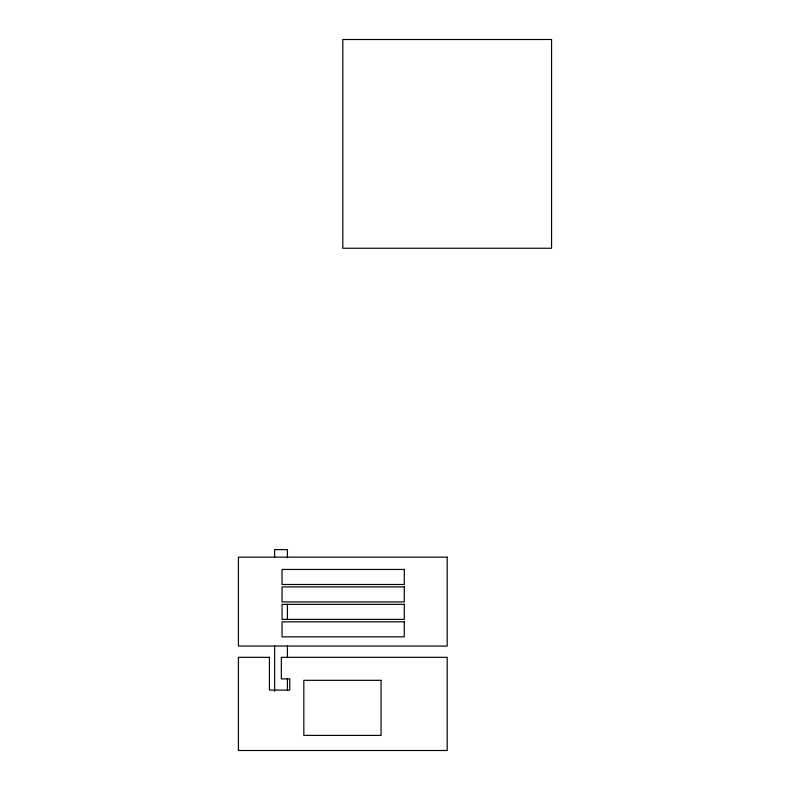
<?xml version="1.0" encoding="UTF-8"?>
<svg xmlns="http://www.w3.org/2000/svg" width="790" height="790" viewBox="0 0 790 790"><rect width="100%" height="100%" fill="white"/><g stroke="black" fill="none" stroke-linecap="round" stroke-linejoin="round"><path stroke-width="1.19" d="M287.422 557.77L287.422 549.603L274.634 549.603L274.634 557.148M287.422 604.281L287.422 619.488M287.422 645.42L287.422 657.636M287.422 678.413L287.422 690.628M274.634 645.736L274.634 691.339M551.568 39.5L342.811 39.5L342.811 248.258L551.568 248.258L551.568 39.5M447.189 557.148L238.432 557.148L238.432 646.062L447.189 646.062L447.189 557.148M404.292 569.442L282.06 569.442L282.06 584.481L404.292 584.481L404.292 569.442M404.292 586.901L282.06 586.901L282.06 601.94L404.292 601.94L404.292 586.901M404.292 604.36L282.06 604.36L282.06 619.399L404.292 619.399L404.292 604.36M404.292 621.819L282.06 621.819L282.06 636.858L404.292 636.858L404.292 621.819M269.429 657.329L238.432 657.329L238.432 750.5L447.189 750.5L447.189 657.329L281.339 657.329L281.339 678.887L289.772 678.887L289.772 690.095L269.429 690.095L269.429 657.329M381.047 680.328L303.824 680.328L303.824 735.411L381.047 735.411L381.047 680.328"/></g></svg>
